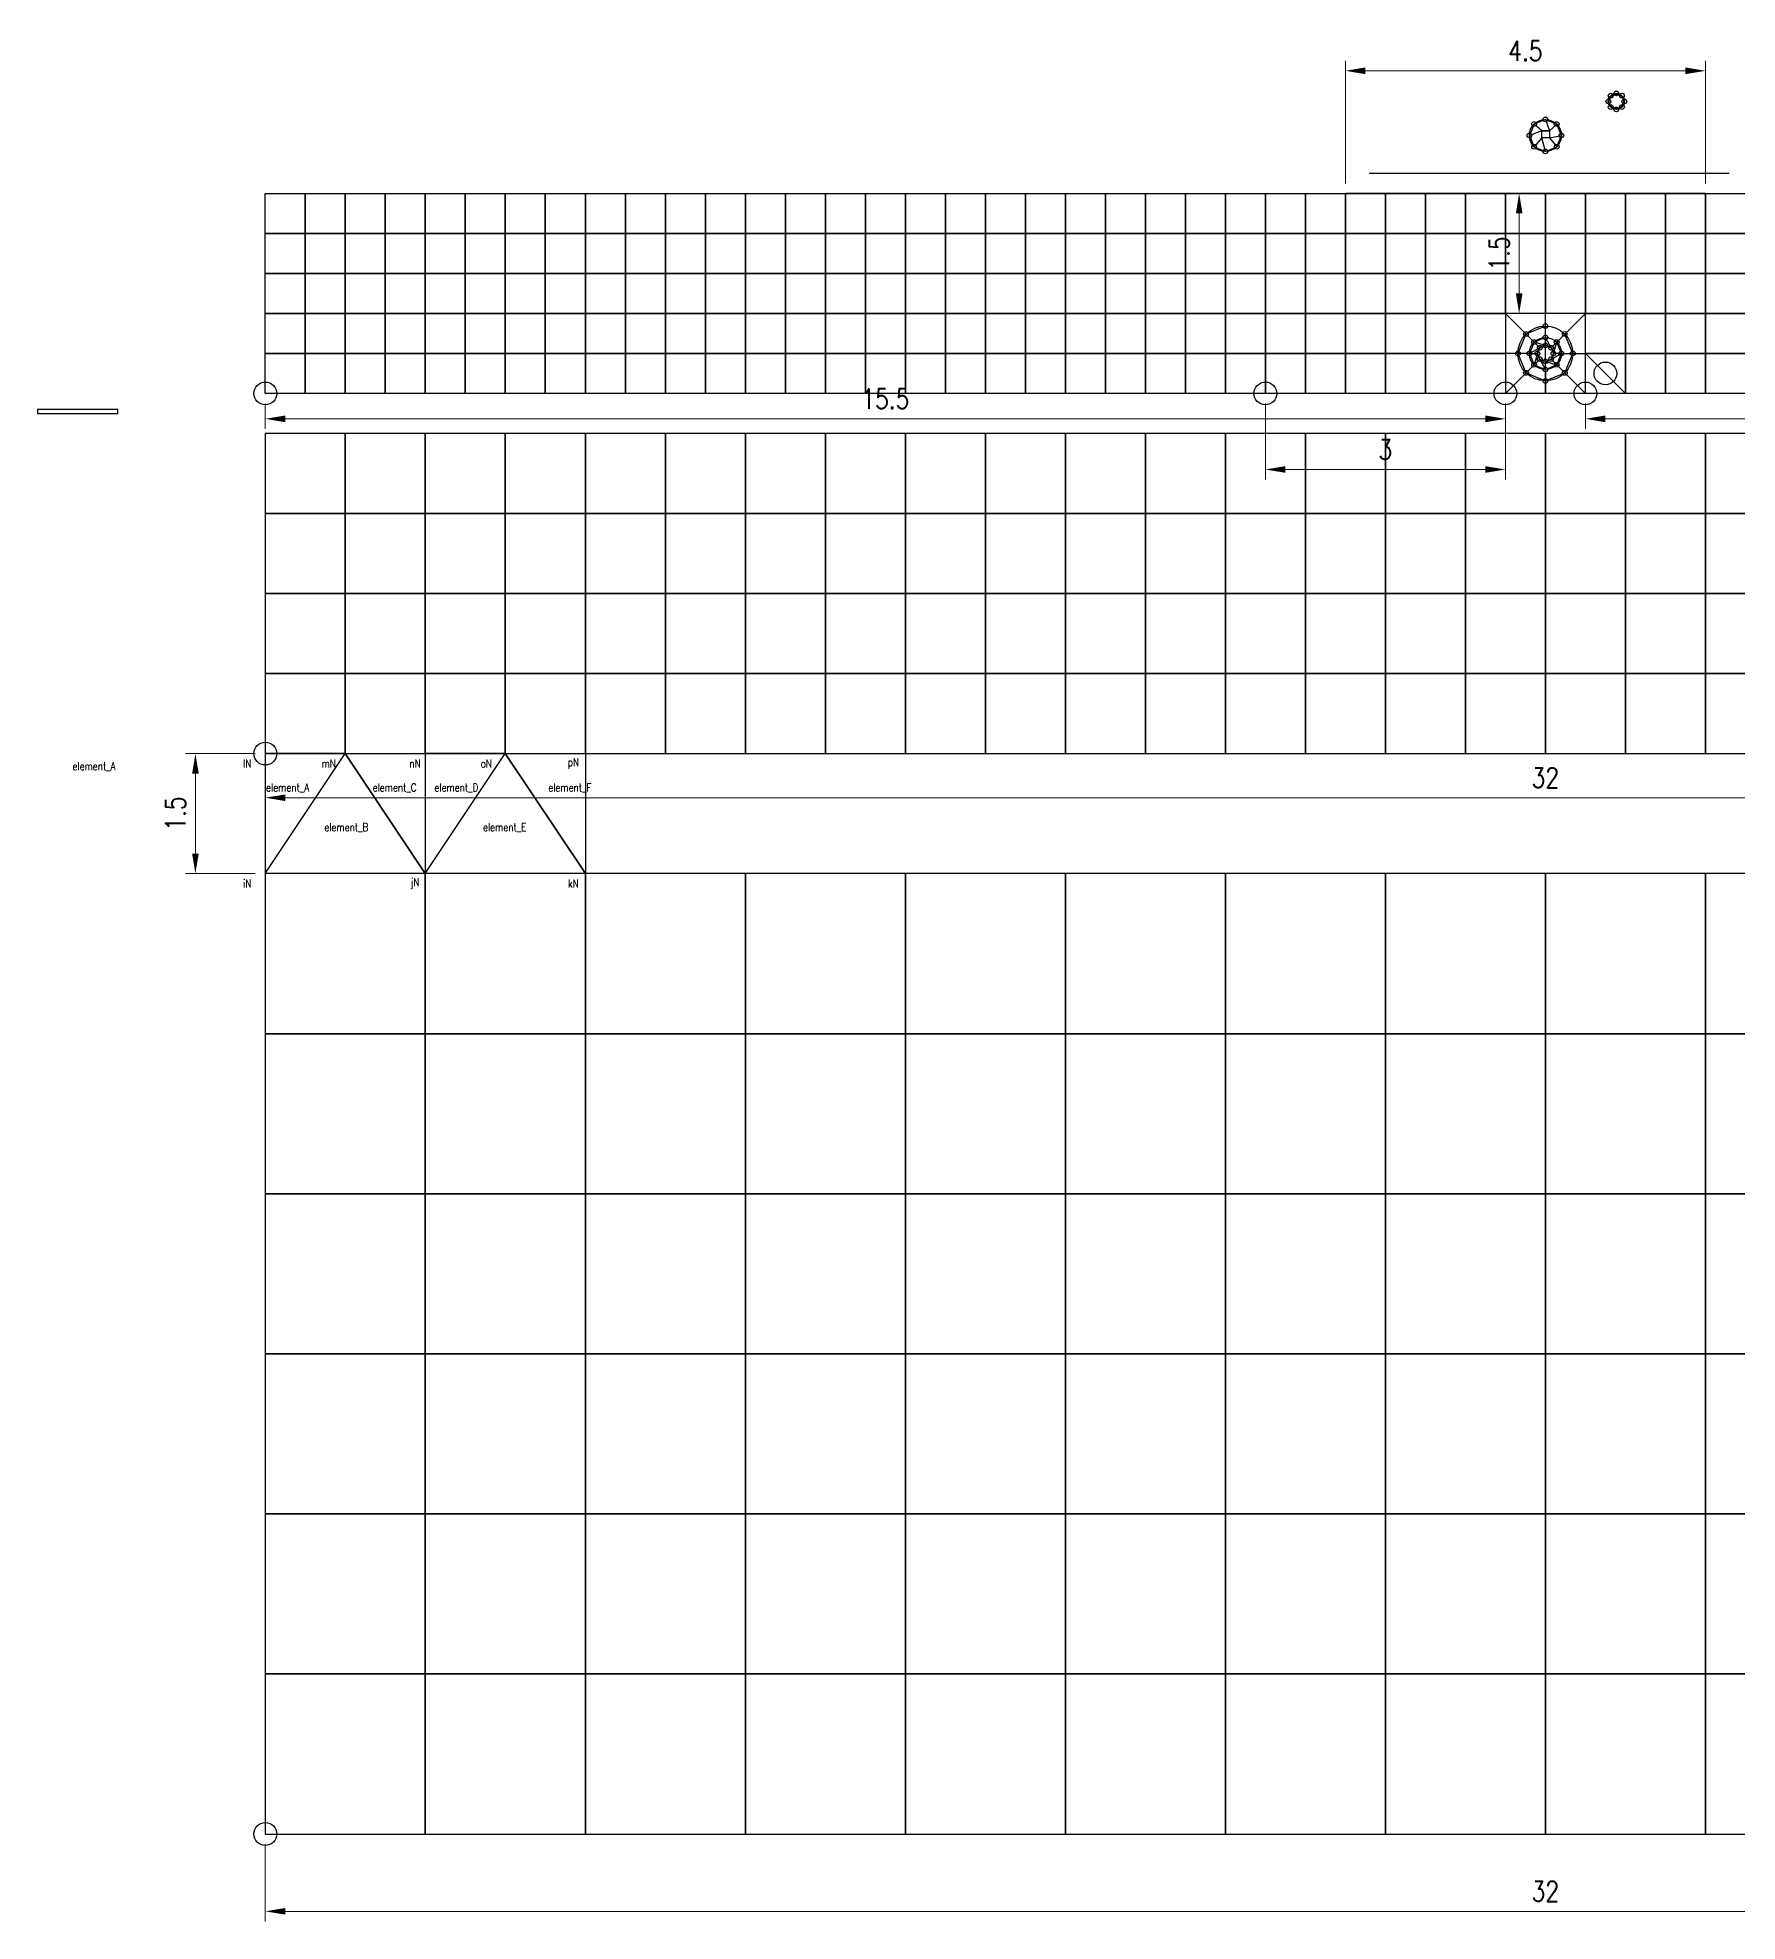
# Model space of a CAD drawing. Header units: millimetres. Extents: x -66 to 79, y -30 to 113.
# Drawn here: x -18.85 to 2.4, y -30.29 to -6.75 of the extents above; entities that cross this region are included whole.
import ezdxf

# ---------------------------------------------------------------- set-up
doc = ezdxf.new("R2010")
doc.units = ezdxf.units.MM
doc.layers.get('Defpoints').update_dxf_attribs({"color": 181})
for name, color, linetype in [('interface_blocks', 240, 'Continuous'), ('Interface_nodes', 161, 'Continuous'), ('master_slave_nodes', 11, 'Continuous'), ('Segment_lining', 50, 'Continuous')]:
    doc.layers.add(name, color=color, linetype=linetype)
doc.styles.add('ROMANS', font='ROMANS.shx', dxfattribs={"width": 0.8})
doc.dimstyles.new('DIM_0.1', dxfattribs={"dimscale": 0.1, "dimtxt": 2.5, "dimasz": 2.5, "dimexe": 1.25, "dimexo": 1.25, "dimgap": 1.25, "dimtad": 1, "dimdec": 3, "dimzin": 11, "dimdsep": 46, "dimtxsty": 'ROMANS', "dimcen": 0, "dimclrd": 1, "dimclre": 1, "dimclrt": 7, "dimadec": 4, "dimazin": 3, "dimtfac": 1, "dimtdec": 3, "dimtofl": 0, "dimtmove": 2, "dimatfit": 3, "dimfxl": 1, "dimfrac": 2, "dimtolj": 1, "dimtzin": 11, "dimlwd": 0, "dimlwe": 0, "dimarcsym": 0})

# ---------------------------------------------------------------- blocks, each defined once
blk = doc.blocks.new('*D83')
at = {"layer": 'Defpoints', "color": 0, "transparency": 16777216}
for p in [(-16, -29.199), (16, -29.199), (16, -30.165)]:
    blk.add_point(p, dxfattribs=at)
at = {"layer": 'Segment_lining', "color": 1, "lineweight": 0, "transparency": 16777216}
for p, q in [((-16, -29.324), (-16, -30.29)), ((16, -29.324), (16, -30.29)), ((-15.75, -30.165), (15.75, -30.165))]:
    blk.add_line(p, q, dxfattribs=at)
at = {"layer": 'Segment_lining', "color": 1, "transparency": 16777216}
for points in [[(-15.75, -30.123), (-15.75, -30.206), (-16, -30.165)], [(15.75, -30.123), (15.75, -30.206), (16, -30.165)]]:
    blk.add_solid(points, dxfattribs=at)
at = {"layer": 'Segment_lining', "color": 7, "transparency": 16777216, "insert": (0, -29.915), "char_height": 0.25, "attachment_point": 5, "style": 'ROMANS'}
blk.add_mtext('\\A1;32', dxfattribs=at)
blk = doc.blocks.new('*D85')
at = {"layer": 'Defpoints', "color": 0, "transparency": 16777216}
for p in [(-16, -15.699), (16, -15.699), (16, -16.25)]:
    blk.add_point(p, dxfattribs=at)
at = {"layer": 'Segment_lining', "color": 1, "lineweight": 0, "transparency": 16777216}
for p, q in [((-16, -15.824), (-16, -16.375)), ((16, -15.824), (16, -16.375)), ((-15.75, -16.25), (15.75, -16.25))]:
    blk.add_line(p, q, dxfattribs=at)
at = {"layer": 'Segment_lining', "color": 1, "transparency": 16777216}
for points in [[(-15.75, -16.209), (-15.75, -16.292), (-16, -16.25)], [(15.75, -16.209), (15.75, -16.292), (16, -16.25)]]:
    blk.add_solid(points, dxfattribs=at)
at = {"layer": 'Segment_lining', "color": 7, "transparency": 16777216, "insert": (0, -16), "char_height": 0.25, "attachment_point": 5, "style": 'ROMANS'}
blk.add_mtext('\\A1;32', dxfattribs=at)
blk = doc.blocks.new('*D87')
at = {"layer": 'Defpoints', "color": 0, "transparency": 16777216}
for p in [(-16.874, -15.699), (-16, -15.699), (-16, -17.199)]:
    blk.add_point(p, dxfattribs=at)
at = {"layer": 'Segment_lining', "color": 1, "lineweight": 0, "transparency": 16777216}
for p, q in [((-16.125, -15.699), (-16.999, -15.699)), ((-16.874, -16.949), (-16.874, -15.949)), ((-16.125, -17.199), (-16.999, -17.199))]:
    blk.add_line(p, q, dxfattribs=at)
at = {"layer": 'Segment_lining', "color": 1, "transparency": 16777216}
for points in [[(-16.915, -15.949), (-16.832, -15.949), (-16.874, -15.699)], [(-16.915, -16.949), (-16.832, -16.949), (-16.874, -17.199)]]:
    blk.add_solid(points, dxfattribs=at)
at = {"layer": 'Segment_lining', "color": 7, "transparency": 16777216, "insert": (-17.124, -16.449), "char_height": 0.25, "attachment_point": 5, "rotation": 90, "style": 'ROMANS'}
blk.add_mtext('\\A1;1.5', dxfattribs=at)
blk = doc.blocks.new('*D91')
at = {"layer": 'Defpoints', "color": 0, "transparency": 16777216}
for p in [(0, -8.699), (-0.328, -10.199), (0, -10.199)]:
    blk.add_point(p, dxfattribs=at)
at = {"layer": 'Segment_lining', "color": 1, "lineweight": 0, "transparency": 16777216}
for p, q in [((-0.125, -8.699), (-0.453, -8.699)), ((-0.328, -8.949), (-0.328, -9.949)), ((-0.125, -10.199), (-0.453, -10.199))]:
    blk.add_line(p, q, dxfattribs=at)
at = {"layer": 'Segment_lining', "color": 1, "transparency": 16777216}
for points in [[(-0.369, -8.949), (-0.286, -8.949), (-0.328, -8.699)], [(-0.369, -9.949), (-0.286, -9.949), (-0.328, -10.199)]]:
    blk.add_solid(points, dxfattribs=at)
at = {"layer": 'Segment_lining', "color": 7, "transparency": 16777216, "insert": (-0.578, -9.449), "char_height": 0.25, "attachment_point": 5, "rotation": 90, "style": 'ROMANS'}
blk.add_mtext('\\A1;1.5', dxfattribs=at)
blk = doc.blocks.new('*U92')
at = {"layer": 'master_slave_nodes'}
blk.add_circle((0.1, 0.1), 0.0296, dxfattribs=at)
blk = doc.blocks.new('*U93')
at = {"layer": 'Segment_lining', "color": 0, "linetype": 'ByBlock', "lineweight": -2, "transparency": 16777216}
for p, rotation in [((0.071, -10.628), 135), ((0.1, -10.699), 90), ((0.071, -10.769), 45.00000000000003), ((0, -10.599), 180), ((-0.071, -10.628), 225), ((-0.1, -10.699), 270), ((-0.071, -10.769), 315.0000000000001)]:
    blk.add_blockref('*U92', p, dxfattribs=dict(at, rotation=rotation))
blk.add_blockref('*U92', (0, -10.799), dxfattribs=at)
blk = doc.blocks.new('*U94')
at = {"layer": 'master_slave_nodes'}
blk.add_circle((0.2, 0.2), 0.0296, dxfattribs=at)
blk = doc.blocks.new('*U95')
at = {"layer": 'Segment_lining', "color": 0, "linetype": 'ByBlock', "lineweight": -2, "transparency": 16777216}
for p, rotation in [((0.141, -10.557), 135), ((0.2, -10.699), 90), ((0.141, -10.84), 45.00000000000005), ((0, -10.499), 180), ((-0.141, -10.557), 225), ((-0.141, -10.84), 315.0000000000001), ((-0.2, -10.699), 270)]:
    blk.add_blockref('*U94', p, dxfattribs=dict(at, rotation=rotation))
blk.add_blockref('*U94', (0, -10.899), dxfattribs=at)
blk = doc.blocks.new('*U96')
at = {"layer": 'master_slave_nodes'}
blk.add_circle((0.1, 0.1), 0.0296, dxfattribs=at)
blk = doc.blocks.new('*U97')
at = {"layer": 'Segment_lining', "color": 0, "linetype": 'ByBlock', "lineweight": -2, "transparency": 16777216}
for p, rotation in [((0.887, -7.449), 180), ((0.957, -7.478), 135), ((0.987, -7.549), 90), ((0.957, -7.619), 45.00000000000003), ((0.816, -7.478), 225), ((0.787, -7.549), 270), ((0.816, -7.619), 315.0000000000001)]:
    blk.add_blockref('*U96', p, dxfattribs=dict(at, rotation=rotation))
blk.add_blockref('*U96', (0.887, -7.649), dxfattribs=at)
blk = doc.blocks.new('*D99')
at = {"layer": 'Defpoints', "color": 0, "transparency": 16777216}
for p in [(-16, -11.199), (-0.5, -11.199), (-16, -11.516)]:
    blk.add_point(p, dxfattribs=at)
at = {"layer": 'Segment_lining', "color": 1, "lineweight": 0, "transparency": 16777216}
for p, q in [((-16, -11.324), (-16, -11.641)), ((-0.75, -11.516), (-15.75, -11.516)), ((-0.5, -11.324), (-0.5, -11.641))]:
    blk.add_line(p, q, dxfattribs=at)
at = {"layer": 'Segment_lining', "color": 1, "transparency": 16777216}
for points in [[(-15.75, -11.474), (-15.75, -11.558), (-16, -11.516)], [(-0.75, -11.474), (-0.75, -11.558), (-0.5, -11.516)]]:
    blk.add_solid(points, dxfattribs=at)
at = {"layer": 'Segment_lining', "color": 7, "transparency": 16777216, "insert": (-8.25, -11.266), "char_height": 0.25, "attachment_point": 5, "style": 'ROMANS'}
blk.add_mtext('\\A1;15.5', dxfattribs=at)
blk = doc.blocks.new('*D100')
at = {"layer": 'Defpoints', "color": 0, "transparency": 16777216}
for p in [(0.5, -11.199), (16, -11.199), (16, -11.516)]:
    blk.add_point(p, dxfattribs=at)
at = {"layer": 'Segment_lining', "color": 1, "lineweight": 0, "transparency": 16777216}
for p, q in [((0.5, -11.324), (0.5, -11.641)), ((0.75, -11.516), (15.75, -11.516)), ((16, -11.324), (16, -11.641))]:
    blk.add_line(p, q, dxfattribs=at)
at = {"layer": 'Segment_lining', "color": 1, "transparency": 16777216}
for points in [[(0.75, -11.474), (0.75, -11.558), (0.5, -11.516)], [(15.75, -11.474), (15.75, -11.558), (16, -11.516)]]:
    blk.add_solid(points, dxfattribs=at)
at = {"layer": 'Segment_lining', "color": 7, "transparency": 16777216, "insert": (8.25, -11.266), "char_height": 0.25, "attachment_point": 5, "style": 'ROMANS'}
blk.add_mtext('\\A1;15.5', dxfattribs=at)
blk = doc.blocks.new('*U101')
at = {"layer": 'master_slave_nodes'}
blk.add_circle((0.343, 0.343), 0.0296, dxfattribs=at)
blk = doc.blocks.new('*U102')
at = {"layer": 'master_slave_nodes', "color": 0, "linetype": 'ByBlock', "lineweight": -2, "transparency": 16777216}
for p, rotation in [((0.343, -10.699), 90), ((0.242, -10.456), 135), ((0.242, -10.941), 45.00000000000003), ((0, -10.356), 180), ((-0.242, -10.456), 225), ((-0.343, -10.699), 270), ((-0.242, -10.941), 315)]:
    blk.add_blockref('*U101', p, dxfattribs=dict(at, rotation=rotation))
blk.add_blockref('*U101', (0, -11.042), dxfattribs=at)
blk = doc.blocks.new('*U103')
at = {"layer": 'master_slave_nodes'}
blk.add_circle((0.2, 0.2), 0.0296, dxfattribs=at)
blk = doc.blocks.new('*U104')
at = {"layer": 'Segment_lining', "color": 0, "linetype": 'ByBlock', "lineweight": -2, "transparency": 16777216}
for p, rotation in [((0.2, -7.974), 90), ((0, -7.774), 180), ((0.141, -7.833), 135), ((0.141, -8.116), 45.00000000000005), ((-0.141, -7.833), 225), ((-0.2, -7.974), 270), ((-0.141, -8.116), 315.0000000000001)]:
    blk.add_blockref('*U103', p, dxfattribs=dict(at, rotation=rotation))
blk.add_blockref('*U103', (0, -8.174), dxfattribs=at)
blk = doc.blocks.new('*D105')
at = {"layer": 'Defpoints', "color": 0, "transparency": 16777216}
for p in [(2, -7.167), (-2.5, -8.699), (2, -8.699)]:
    blk.add_point(p, dxfattribs=at)
at = {"layer": 'master_slave_nodes', "color": 1, "lineweight": 0, "transparency": 16777216}
for p, q in [((-2.5, -8.574), (-2.5, -7.042)), ((2, -8.574), (2, -7.042)), ((-2.25, -7.167), (1.75, -7.167))]:
    blk.add_line(p, q, dxfattribs=at)
at = {"layer": 'master_slave_nodes', "color": 1, "transparency": 16777216}
for points in [[(-2.25, -7.125), (-2.25, -7.209), (-2.5, -7.167)], [(1.75, -7.125), (1.75, -7.209), (2, -7.167)]]:
    blk.add_solid(points, dxfattribs=at)
at = {"layer": 'master_slave_nodes', "color": 7, "transparency": 16777216, "insert": (-0.25, -6.917), "char_height": 0.25, "attachment_point": 5, "style": 'ROMANS'}
blk.add_mtext('\\A1;4.5', dxfattribs=at)
blk = doc.blocks.new('*D106')
at = {"layer": 'Defpoints', "color": 0, "transparency": 16777216}
for p in [(-3.5, -11.199), (-0.5, -11.199), (-0.5, -12.149)]:
    blk.add_point(p, dxfattribs=at)
at = {"layer": 'master_slave_nodes', "color": 1, "lineweight": 0, "transparency": 16777216}
for p, q in [((-3.5, -11.324), (-3.5, -12.274)), ((-0.5, -11.324), (-0.5, -12.274)), ((-3.25, -12.149), (-0.75, -12.149))]:
    blk.add_line(p, q, dxfattribs=at)
at = {"layer": 'master_slave_nodes', "color": 1, "transparency": 16777216}
for points in [[(-3.25, -12.107), (-3.25, -12.19), (-3.5, -12.149)], [(-0.75, -12.107), (-0.75, -12.19), (-0.5, -12.149)]]:
    blk.add_solid(points, dxfattribs=at)
at = {"layer": 'master_slave_nodes', "color": 7, "transparency": 16777216, "insert": (-2, -11.899), "char_height": 0.25, "attachment_point": 5, "style": 'ROMANS'}
blk.add_mtext('\\A1;3', dxfattribs=at)

msp = doc.modelspace()

# ---------------------------------------------------------------- linework, layer by layer
for points in [[(-16, -8.6987), (-15.5, -8.6987), (-15.5, -9.1987), (-16, -9.1987)], [(-15.5, -8.6987), (-15, -8.6987), (-15, -9.1987), (-15.5, -9.1987)], [(-15, -8.6987), (-14.5, -8.6987), (-14.5, -9.1987), (-15, -9.1987)], [(-14.5, -8.6987), (-14, -8.6987), (-14, -9.1987), (-14.5, -9.1987)], [(-14, -8.6987), (-13.5, -8.6987), (-13.5, -9.1987), (-14, -9.1987)], [(-13.5, -8.6987), (-13, -8.6987), (-13, -9.1987), (-13.5, -9.1987)], [(-13, -8.6987), (-12.5, -8.6987), (-12.5, -9.1987), (-13, -9.1987)], [(-12.5, -8.6987), (-12, -8.6987), (-12, -9.1987), (-12.5, -9.1987)], [(-12, -8.6987), (-11.5, -8.6987), (-11.5, -9.1987), (-12, -9.1987)], [(-11.5, -8.6987), (-11, -8.6987), (-11, -9.1987), (-11.5, -9.1987)], [(-11, -8.6987), (-10.5, -8.6987), (-10.5, -9.1987), (-11, -9.1987)], [(-10.5, -8.6987), (-10, -8.6987), (-10, -9.1987), (-10.5, -9.1987)], [(-10, -8.6987), (-9.5, -8.6987), (-9.5, -9.1987), (-10, -9.1987)], [(-9.5, -8.6987), (-9, -8.6987), (-9, -9.1987), (-9.5, -9.1987)], [(-9, -8.6987), (-8.5, -8.6987), (-8.5, -9.1987), (-9, -9.1987)], [(-8.5, -8.6987), (-8, -8.6987), (-8, -9.1987), (-8.5, -9.1987)], [(-8, -8.6987), (-7.5, -8.6987), (-7.5, -9.1987), (-8, -9.1987)], [(-7.5, -8.6987), (-7, -8.6987), (-7, -9.1987), (-7.5, -9.1987)], [(-7, -8.6987), (-6.5, -8.6987), (-6.5, -9.1987), (-7, -9.1987)], [(-6.5, -8.6987), (-6, -8.6987), (-6, -9.1987), (-6.5, -9.1987)], [(-6, -8.6987), (-5.5, -8.6987), (-5.5, -9.1987), (-6, -9.1987)], [(-5.5, -8.6987), (-5, -8.6987), (-5, -9.1987), (-5.5, -9.1987)], [(-5, -8.6987), (-4.5, -8.6987), (-4.5, -9.1987), (-5, -9.1987)], [(-4.5, -8.6987), (-4, -8.6987), (-4, -9.1987), (-4.5, -9.1987)], [(-4, -8.6987), (-3.5, -8.6987), (-3.5, -9.1987), (-4, -9.1987)], [(-3.5, -8.6987), (-3, -8.6987), (-3, -9.1987), (-3.5, -9.1987)], [(-3, -8.6987), (-2.5, -8.6987), (-2.5, -9.1987), (-3, -9.1987)], [(-2.5, -8.6987), (-2, -8.6987), (-2, -9.1987), (-2.5, -9.1987)], [(-2, -8.6987), (-1.5, -8.6987), (-1.5, -9.1987), (-2, -9.1987)], [(-1.5, -8.6987), (-1, -8.6987), (-1, -9.1987), (-1.5, -9.1987)], [(-1, -8.6987), (-0.5, -8.6987), (-0.5, -9.1987), (-1, -9.1987)], [(-0.5, -8.6987), (0, -8.6987), (0, -9.1987), (-0.5, -9.1987)], [(0, -8.6987), (0.5, -8.6987), (0.5, -9.1987), (0, -9.1987)], [(0.5, -8.6987), (1, -8.6987), (1, -9.1987), (0.5, -9.1987)], [(1, -8.6987), (1.5, -8.6987), (1.5, -9.1987), (1, -9.1987)], [(1.5, -8.6987), (2, -8.6987), (2, -9.1987), (1.5, -9.1987)], [(2, -8.6987), (2.5, -8.6987), (2.5, -9.1987), (2, -9.1987)], [(-16, -9.1987), (-15.5, -9.1987), (-15.5, -9.6987), (-16, -9.6987)], [(-15.5, -9.1987), (-15, -9.1987), (-15, -9.6987), (-15.5, -9.6987)], [(-15, -9.1987), (-14.5, -9.1987), (-14.5, -9.6987), (-15, -9.6987)], [(-14.5, -9.1987), (-14, -9.1987), (-14, -9.6987), (-14.5, -9.6987)], [(-14, -9.1987), (-13.5, -9.1987), (-13.5, -9.6987), (-14, -9.6987)], [(-13.5, -9.1987), (-13, -9.1987), (-13, -9.6987), (-13.5, -9.6987)], [(-13, -9.1987), (-12.5, -9.1987), (-12.5, -9.6987), (-13, -9.6987)], [(-12.5, -9.1987), (-12, -9.1987), (-12, -9.6987), (-12.5, -9.6987)], [(-12, -9.1987), (-11.5, -9.1987), (-11.5, -9.6987), (-12, -9.6987)], [(-11.5, -9.1987), (-11, -9.1987), (-11, -9.6987), (-11.5, -9.6987)], [(-11, -9.1987), (-10.5, -9.1987), (-10.5, -9.6987), (-11, -9.6987)], [(-10.5, -9.1987), (-10, -9.1987), (-10, -9.6987), (-10.5, -9.6987)], [(-10, -9.1987), (-9.5, -9.1987), (-9.5, -9.6987), (-10, -9.6987)], [(-9.5, -9.1987), (-9, -9.1987), (-9, -9.6987), (-9.5, -9.6987)], [(-9, -9.1987), (-8.5, -9.1987), (-8.5, -9.6987), (-9, -9.6987)], [(-8.5, -9.1987), (-8, -9.1987), (-8, -9.6987), (-8.5, -9.6987)], [(-8, -9.1987), (-7.5, -9.1987), (-7.5, -9.6987), (-8, -9.6987)], [(-7.5, -9.1987), (-7, -9.1987), (-7, -9.6987), (-7.5, -9.6987)], [(-7, -9.1987), (-6.5, -9.1987), (-6.5, -9.6987), (-7, -9.6987)], [(-6.5, -9.1987), (-6, -9.1987), (-6, -9.6987), (-6.5, -9.6987)], [(-6, -9.1987), (-5.5, -9.1987), (-5.5, -9.6987), (-6, -9.6987)], [(-5.5, -9.1987), (-5, -9.1987), (-5, -9.6987), (-5.5, -9.6987)], [(-5, -9.1987), (-4.5, -9.1987), (-4.5, -9.6987), (-5, -9.6987)], [(-4.5, -9.1987), (-4, -9.1987), (-4, -9.6987), (-4.5, -9.6987)], [(-4, -9.1987), (-3.5, -9.1987), (-3.5, -9.6987), (-4, -9.6987)], [(-3.5, -9.1987), (-3, -9.1987), (-3, -9.6987), (-3.5, -9.6987)], [(-3, -9.1987), (-2.5, -9.1987), (-2.5, -9.6987), (-3, -9.6987)], [(-2.5, -9.1987), (-2, -9.1987), (-2, -9.6987), (-2.5, -9.6987)], [(-2, -9.1987), (-1.5, -9.1987), (-1.5, -9.6987), (-2, -9.6987)], [(-1.5, -9.1987), (-1, -9.1987), (-1, -9.6987), (-1.5, -9.6987)], [(-1, -9.1987), (-0.5, -9.1987), (-0.5, -9.6987), (-1, -9.6987)], [(-0.5, -9.1987), (0, -9.1987), (0, -9.6987), (-0.5, -9.6987)], [(0, -9.1987), (0.5, -9.1987), (0.5, -9.6987), (0, -9.6987)], [(0.5, -9.1987), (1, -9.1987), (1, -9.6987), (0.5, -9.6987)], [(1, -9.1987), (1.5, -9.1987), (1.5, -9.6987), (1, -9.6987)], [(1.5, -9.1987), (2, -9.1987), (2, -9.6987), (1.5, -9.6987)], [(2, -9.1987), (2.5, -9.1987), (2.5, -9.6987), (2, -9.6987)], [(-16, -9.6987), (-15.5, -9.6987), (-15.5, -10.1987), (-16, -10.1987)], [(-15.5, -9.6987), (-15, -9.6987), (-15, -10.1987), (-15.5, -10.1987)], [(-15, -9.6987), (-14.5, -9.6987), (-14.5, -10.1987), (-15, -10.1987)], [(-14.5, -9.6987), (-14, -9.6987), (-14, -10.1987), (-14.5, -10.1987)], [(-14, -9.6987), (-13.5, -9.6987), (-13.5, -10.1987), (-14, -10.1987)], [(-13.5, -9.6987), (-13, -9.6987), (-13, -10.1987), (-13.5, -10.1987)], [(-13, -9.6987), (-12.5, -9.6987), (-12.5, -10.1987), (-13, -10.1987)], [(-12.5, -9.6987), (-12, -9.6987), (-12, -10.1987), (-12.5, -10.1987)], [(-12, -9.6987), (-11.5, -9.6987), (-11.5, -10.1987), (-12, -10.1987)], [(-11.5, -9.6987), (-11, -9.6987), (-11, -10.1987), (-11.5, -10.1987)], [(-11, -9.6987), (-10.5, -9.6987), (-10.5, -10.1987), (-11, -10.1987)], [(-10.5, -9.6987), (-10, -9.6987), (-10, -10.1987), (-10.5, -10.1987)], [(-10, -9.6987), (-9.5, -9.6987), (-9.5, -10.1987), (-10, -10.1987)], [(-9.5, -9.6987), (-9, -9.6987), (-9, -10.1987), (-9.5, -10.1987)], [(-9, -9.6987), (-8.5, -9.6987), (-8.5, -10.1987), (-9, -10.1987)], [(-8.5, -9.6987), (-8, -9.6987), (-8, -10.1987), (-8.5, -10.1987)], [(-8, -9.6987), (-7.5, -9.6987), (-7.5, -10.1987), (-8, -10.1987)], [(-7.5, -9.6987), (-7, -9.6987), (-7, -10.1987), (-7.5, -10.1987)], [(-7, -9.6987), (-6.5, -9.6987), (-6.5, -10.1987), (-7, -10.1987)], [(-6.5, -9.6987), (-6, -9.6987), (-6, -10.1987), (-6.5, -10.1987)], [(-6, -9.6987), (-5.5, -9.6987), (-5.5, -10.1987), (-6, -10.1987)], [(-5.5, -9.6987), (-5, -9.6987), (-5, -10.1987), (-5.5, -10.1987)], [(-5, -9.6987), (-4.5, -9.6987), (-4.5, -10.1987), (-5, -10.1987)], [(-4.5, -9.6987), (-4, -9.6987), (-4, -10.1987), (-4.5, -10.1987)], [(-4, -9.6987), (-3.5, -9.6987), (-3.5, -10.1987), (-4, -10.1987)], [(-3.5, -9.6987), (-3, -9.6987), (-3, -10.1987), (-3.5, -10.1987)], [(-3, -9.6987), (-2.5, -9.6987), (-2.5, -10.1987), (-3, -10.1987)], [(-2.5, -9.6987), (-2, -9.6987), (-2, -10.1987), (-2.5, -10.1987)], [(-2, -9.6987), (-1.5, -9.6987), (-1.5, -10.1987), (-2, -10.1987)], [(-1.5, -9.6987), (-1, -9.6987), (-1, -10.1987), (-1.5, -10.1987)], [(-1, -9.6987), (-0.5, -9.6987), (-0.5, -10.1987), (-1, -10.1987)], [(-0.5, -9.6987), (0, -9.6987), (0, -10.1987), (-0.5, -10.1987)], [(0, -9.6987), (0.5, -9.6987), (0.5, -10.1987), (0, -10.1987)], [(0.5, -9.6987), (1, -9.6987), (1, -10.1987), (0.5, -10.1987)], [(1, -9.6987), (1.5, -9.6987), (1.5, -10.1987), (1, -10.1987)], [(1.5, -9.6987), (2, -9.6987), (2, -10.1987), (1.5, -10.1987)], [(2, -9.6987), (2.5, -9.6987), (2.5, -10.1987), (2, -10.1987)], [(-16, -10.1987), (-15.5, -10.1987), (-15.5, -10.6987), (-16, -10.6987)], [(-15.5, -10.1987), (-15, -10.1987), (-15, -10.6987), (-15.5, -10.6987)], [(-15, -10.1987), (-14.5, -10.1987), (-14.5, -10.6987), (-15, -10.6987)], [(-14.5, -10.1987), (-14, -10.1987), (-14, -10.6987), (-14.5, -10.6987)], [(-14, -10.1987), (-13.5, -10.1987), (-13.5, -10.6987), (-14, -10.6987)], [(-13.5, -10.1987), (-13, -10.1987), (-13, -10.6987), (-13.5, -10.6987)], [(-13, -10.1987), (-12.5, -10.1987), (-12.5, -10.6987), (-13, -10.6987)], [(-12.5, -10.1987), (-12, -10.1987), (-12, -10.6987), (-12.5, -10.6987)], [(-12, -10.1987), (-11.5, -10.1987), (-11.5, -10.6987), (-12, -10.6987)], [(-11.5, -10.1987), (-11, -10.1987), (-11, -10.6987), (-11.5, -10.6987)], [(-11, -10.1987), (-10.5, -10.1987), (-10.5, -10.6987), (-11, -10.6987)], [(-10.5, -10.1987), (-10, -10.1987), (-10, -10.6987), (-10.5, -10.6987)], [(-10, -10.1987), (-9.5, -10.1987), (-9.5, -10.6987), (-10, -10.6987)], [(-9.5, -10.1987), (-9, -10.1987), (-9, -10.6987), (-9.5, -10.6987)], [(-9, -10.1987), (-8.5, -10.1987), (-8.5, -10.6987), (-9, -10.6987)], [(-8.5, -10.1987), (-8, -10.1987), (-8, -10.6987), (-8.5, -10.6987)], [(-8, -10.1987), (-7.5, -10.1987), (-7.5, -10.6987), (-8, -10.6987)], [(-7.5, -10.1987), (-7, -10.1987), (-7, -10.6987), (-7.5, -10.6987)], [(-7, -10.1987), (-6.5, -10.1987), (-6.5, -10.6987), (-7, -10.6987)], [(-6.5, -10.1987), (-6, -10.1987), (-6, -10.6987), (-6.5, -10.6987)], [(-6, -10.1987), (-5.5, -10.1987), (-5.5, -10.6987), (-6, -10.6987)], [(-5.5, -10.1987), (-5, -10.1987), (-5, -10.6987), (-5.5, -10.6987)], [(-5, -10.1987), (-4.5, -10.1987), (-4.5, -10.6987), (-5, -10.6987)], [(-4.5, -10.1987), (-4, -10.1987), (-4, -10.6987), (-4.5, -10.6987)], [(-4, -10.1987), (-3.5, -10.1987), (-3.5, -10.6987), (-4, -10.6987)], [(-3.5, -10.1987), (-3, -10.1987), (-3, -10.6987), (-3.5, -10.6987)], [(-3, -10.1987), (-2.5, -10.1987), (-2.5, -10.6987), (-3, -10.6987)], [(-2.5, -10.1987), (-2, -10.1987), (-2, -10.6987), (-2.5, -10.6987)], [(-2, -10.1987), (-1.5, -10.1987), (-1.5, -10.6987), (-2, -10.6987)], [(-1.5, -10.1987), (-1, -10.1987), (-1, -10.6987), (-1.5, -10.6987)], [(-1, -10.1987), (-0.5, -10.1987), (-0.5, -10.6987), (-1, -10.6987)], [(0.5, -10.1987), (1, -10.1987), (1, -10.6987), (0.5, -10.6987)], [(1, -10.1987), (1.5, -10.1987), (1.5, -10.6987), (1, -10.6987)], [(1.5, -10.1987), (2, -10.1987), (2, -10.6987), (1.5, -10.6987)], [(2, -10.1987), (2.5, -10.1987), (2.5, -10.6987), (2, -10.6987)], [(-16, -10.6987), (-15.5, -10.6987), (-15.5, -11.1987), (-16, -11.1987)], [(-15.5, -10.6987), (-15, -10.6987), (-15, -11.1987), (-15.5, -11.1987)], [(-15, -10.6987), (-14.5, -10.6987), (-14.5, -11.1987), (-15, -11.1987)], [(-14.5, -10.6987), (-14, -10.6987), (-14, -11.1987), (-14.5, -11.1987)], [(-14, -10.6987), (-13.5, -10.6987), (-13.5, -11.1987), (-14, -11.1987)], [(-13.5, -10.6987), (-13, -10.6987), (-13, -11.1987), (-13.5, -11.1987)], [(-13, -10.6987), (-12.5, -10.6987), (-12.5, -11.1987), (-13, -11.1987)], [(-12.5, -10.6987), (-12, -10.6987), (-12, -11.1987), (-12.5, -11.1987)], [(-12, -10.6987), (-11.5, -10.6987), (-11.5, -11.1987), (-12, -11.1987)], [(-11.5, -10.6987), (-11, -10.6987), (-11, -11.1987), (-11.5, -11.1987)], [(-11, -10.6987), (-10.5, -10.6987), (-10.5, -11.1987), (-11, -11.1987)], [(-10.5, -10.6987), (-10, -10.6987), (-10, -11.1987), (-10.5, -11.1987)], [(-10, -10.6987), (-9.5, -10.6987), (-9.5, -11.1987), (-10, -11.1987)], [(-9.5, -10.6987), (-9, -10.6987), (-9, -11.1987), (-9.5, -11.1987)], [(-9, -10.6987), (-8.5, -10.6987), (-8.5, -11.1987), (-9, -11.1987)], [(-8.5, -10.6987), (-8, -10.6987), (-8, -11.1987), (-8.5, -11.1987)], [(-8, -10.6987), (-7.5, -10.6987), (-7.5, -11.1987), (-8, -11.1987)], [(-7.5, -10.6987), (-7, -10.6987), (-7, -11.1987), (-7.5, -11.1987)], [(-7, -10.6987), (-6.5, -10.6987), (-6.5, -11.1987), (-7, -11.1987)], [(-6.5, -10.6987), (-6, -10.6987), (-6, -11.1987), (-6.5, -11.1987)], [(-6, -10.6987), (-5.5, -10.6987), (-5.5, -11.1987), (-6, -11.1987)], [(-5.5, -10.6987), (-5, -10.6987), (-5, -11.1987), (-5.5, -11.1987)], [(-5, -10.6987), (-4.5, -10.6987), (-4.5, -11.1987), (-5, -11.1987)], [(-4.5, -10.6987), (-4, -10.6987), (-4, -11.1987), (-4.5, -11.1987)], [(-4, -10.6987), (-3.5, -10.6987), (-3.5, -11.1987), (-4, -11.1987)], [(-3.5, -10.6987), (-3, -10.6987), (-3, -11.1987), (-3.5, -11.1987)], [(-3, -10.6987), (-2.5, -10.6987), (-2.5, -11.1987), (-3, -11.1987)], [(-2.5, -10.6987), (-2, -10.6987), (-2, -11.1987), (-2.5, -11.1987)], [(-2, -10.6987), (-1.5, -10.6987), (-1.5, -11.1987), (-2, -11.1987)], [(-1.5, -10.6987), (-1, -10.6987), (-1, -11.1987), (-1.5, -11.1987)], [(-1, -10.6987), (-0.5, -10.6987), (-0.5, -11.1987), (-1, -11.1987)], [(0.5, -10.6987), (1, -10.6987), (1, -11.1987), (0.5, -11.1987)], [(1, -10.6987), (1.5, -10.6987), (1.5, -11.1987), (1, -11.1987)], [(1.5, -10.6987), (2, -10.6987), (2, -11.1987), (1.5, -11.1987)], [(2, -10.6987), (2.5, -10.6987), (2.5, -11.1987), (2, -11.1987)], [(-16, -12.6987), (-15, -12.6987), (-15, -11.6987), (-16, -11.6987)], [(-15, -12.6987), (-14, -12.6987), (-14, -11.6987), (-15, -11.6987)], [(-14, -12.6987), (-13, -12.6987), (-13, -11.6987), (-14, -11.6987)], [(-13, -12.6987), (-12, -12.6987), (-12, -11.6987), (-13, -11.6987)], [(-12, -12.6987), (-11, -12.6987), (-11, -11.6987), (-12, -11.6987)], [(-11, -12.6987), (-10, -12.6987), (-10, -11.6987), (-11, -11.6987)], [(-10, -12.6987), (-9, -12.6987), (-9, -11.6987), (-10, -11.6987)], [(-9, -12.6987), (-8, -12.6987), (-8, -11.6987), (-9, -11.6987)], [(-8, -12.6987), (-7, -12.6987), (-7, -11.6987), (-8, -11.6987)], [(-7, -12.6987), (-6, -12.6987), (-6, -11.6987), (-7, -11.6987)], [(-6, -12.6987), (-5, -12.6987), (-5, -11.6987), (-6, -11.6987)], [(-5, -12.6987), (-4, -12.6987), (-4, -11.6987), (-5, -11.6987)], [(-4, -12.6987), (-3, -12.6987), (-3, -11.6987), (-4, -11.6987)], [(-3, -12.6987), (-2, -12.6987), (-2, -11.6987), (-3, -11.6987)], [(-2, -12.6987), (-1, -12.6987), (-1, -11.6987), (-2, -11.6987)], [(-1, -12.6987), (0, -12.6987), (0, -11.6987), (-1, -11.6987)], [(0, -12.6987), (1, -12.6987), (1, -11.6987), (0, -11.6987)], [(1, -12.6987), (2, -12.6987), (2, -11.6987), (1, -11.6987)], [(2, -12.6987), (3, -12.6987), (3, -11.6987), (2, -11.6987)], [(-16, -13.6987), (-15, -13.6987), (-15, -12.6987), (-16, -12.6987)], [(-15, -13.6987), (-14, -13.6987), (-14, -12.6987), (-15, -12.6987)], [(-14, -13.6987), (-13, -13.6987), (-13, -12.6987), (-14, -12.6987)], [(-13, -13.6987), (-12, -13.6987), (-12, -12.6987), (-13, -12.6987)], [(-12, -13.6987), (-11, -13.6987), (-11, -12.6987), (-12, -12.6987)], [(-11, -13.6987), (-10, -13.6987), (-10, -12.6987), (-11, -12.6987)], [(-10, -13.6987), (-9, -13.6987), (-9, -12.6987), (-10, -12.6987)], [(-9, -13.6987), (-8, -13.6987), (-8, -12.6987), (-9, -12.6987)], [(-8, -13.6987), (-7, -13.6987), (-7, -12.6987), (-8, -12.6987)], [(-7, -13.6987), (-6, -13.6987), (-6, -12.6987), (-7, -12.6987)], [(-6, -13.6987), (-5, -13.6987), (-5, -12.6987), (-6, -12.6987)], [(-5, -13.6987), (-4, -13.6987), (-4, -12.6987), (-5, -12.6987)], [(-4, -13.6987), (-3, -13.6987), (-3, -12.6987), (-4, -12.6987)], [(-3, -13.6987), (-2, -13.6987), (-2, -12.6987), (-3, -12.6987)], [(-2, -13.6987), (-1, -13.6987), (-1, -12.6987), (-2, -12.6987)], [(-1, -13.6987), (0, -13.6987), (0, -12.6987), (-1, -12.6987)], [(0, -13.6987), (1, -13.6987), (1, -12.6987), (0, -12.6987)], [(1, -13.6987), (2, -13.6987), (2, -12.6987), (1, -12.6987)], [(2, -13.6987), (3, -13.6987), (3, -12.6987), (2, -12.6987)], [(-16, -14.6987), (-15, -14.6987), (-15, -13.6987), (-16, -13.6987)], [(-15, -14.6987), (-14, -14.6987), (-14, -13.6987), (-15, -13.6987)], [(-14, -14.6987), (-13, -14.6987), (-13, -13.6987), (-14, -13.6987)], [(-13, -14.6987), (-12, -14.6987), (-12, -13.6987), (-13, -13.6987)], [(-12, -14.6987), (-11, -14.6987), (-11, -13.6987), (-12, -13.6987)], [(-11, -14.6987), (-10, -14.6987), (-10, -13.6987), (-11, -13.6987)], [(-10, -14.6987), (-9, -14.6987), (-9, -13.6987), (-10, -13.6987)], [(-9, -14.6987), (-8, -14.6987), (-8, -13.6987), (-9, -13.6987)], [(-8, -14.6987), (-7, -14.6987), (-7, -13.6987), (-8, -13.6987)], [(-7, -14.6987), (-6, -14.6987), (-6, -13.6987), (-7, -13.6987)], [(-6, -14.6987), (-5, -14.6987), (-5, -13.6987), (-6, -13.6987)], [(-5, -14.6987), (-4, -14.6987), (-4, -13.6987), (-5, -13.6987)], [(-4, -14.6987), (-3, -14.6987), (-3, -13.6987), (-4, -13.6987)], [(-3, -14.6987), (-2, -14.6987), (-2, -13.6987), (-3, -13.6987)], [(-2, -14.6987), (-1, -14.6987), (-1, -13.6987), (-2, -13.6987)], [(-1, -14.6987), (0, -14.6987), (0, -13.6987), (-1, -13.6987)], [(0, -14.6987), (1, -14.6987), (1, -13.6987), (0, -13.6987)], [(1, -14.6987), (2, -14.6987), (2, -13.6987), (1, -13.6987)], [(2, -14.6987), (3, -14.6987), (3, -13.6987), (2, -13.6987)], [(-16, -15.6987), (-15, -15.6987), (-15, -14.6987), (-16, -14.6987)], [(-15, -15.6987), (-14, -15.6987), (-14, -14.6987), (-15, -14.6987)], [(-14, -15.6987), (-13, -15.6987), (-13, -14.6987), (-14, -14.6987)], [(-13, -15.6987), (-12, -15.6987), (-12, -14.6987), (-13, -14.6987)], [(-12, -15.6987), (-11, -15.6987), (-11, -14.6987), (-12, -14.6987)], [(-11, -15.6987), (-10, -15.6987), (-10, -14.6987), (-11, -14.6987)], [(-10, -15.6987), (-9, -15.6987), (-9, -14.6987), (-10, -14.6987)], [(-9, -15.6987), (-8, -15.6987), (-8, -14.6987), (-9, -14.6987)], [(-8, -15.6987), (-7, -15.6987), (-7, -14.6987), (-8, -14.6987)], [(-7, -15.6987), (-6, -15.6987), (-6, -14.6987), (-7, -14.6987)], [(-6, -15.6987), (-5, -15.6987), (-5, -14.6987), (-6, -14.6987)], [(-5, -15.6987), (-4, -15.6987), (-4, -14.6987), (-5, -14.6987)], [(-4, -15.6987), (-3, -15.6987), (-3, -14.6987), (-4, -14.6987)], [(-3, -15.6987), (-2, -15.6987), (-2, -14.6987), (-3, -14.6987)], [(-2, -15.6987), (-1, -15.6987), (-1, -14.6987), (-2, -14.6987)], [(-1, -15.6987), (0, -15.6987), (0, -14.6987), (-1, -14.6987)], [(0, -15.6987), (1, -15.6987), (1, -14.6987), (0, -14.6987)], [(1, -15.6987), (2, -15.6987), (2, -14.6987), (1, -14.6987)], [(2, -15.6987), (3, -15.6987), (3, -14.6987), (2, -14.6987)], [(-16, -19.1987), (-14, -19.1987), (-14, -17.1987), (-16, -17.1987)], [(-14, -19.1987), (-12, -19.1987), (-12, -17.1987), (-14, -17.1987)], [(-12, -19.1987), (-10, -19.1987), (-10, -17.1987), (-12, -17.1987)], [(-10, -19.1987), (-8, -19.1987), (-8, -17.1987), (-10, -17.1987)], [(-8, -19.1987), (-6, -19.1987), (-6, -17.1987), (-8, -17.1987)], [(-6, -19.1987), (-4, -19.1987), (-4, -17.1987), (-6, -17.1987)], [(-4, -19.1987), (-2, -19.1987), (-2, -17.1987), (-4, -17.1987)], [(-2, -19.1987), (0, -19.1987), (0, -17.1987), (-2, -17.1987)], [(0, -19.1987), (2, -19.1987), (2, -17.1987), (0, -17.1987)], [(2, -19.1987), (4, -19.1987), (4, -17.1987), (2, -17.1987)], [(-16, -21.1987), (-14, -21.1987), (-14, -19.1987), (-16, -19.1987)], [(-14, -21.1987), (-12, -21.1987), (-12, -19.1987), (-14, -19.1987)], [(-12, -21.1987), (-10, -21.1987), (-10, -19.1987), (-12, -19.1987)], [(-10, -21.1987), (-8, -21.1987), (-8, -19.1987), (-10, -19.1987)], [(-8, -21.1987), (-6, -21.1987), (-6, -19.1987), (-8, -19.1987)], [(-6, -21.1987), (-4, -21.1987), (-4, -19.1987), (-6, -19.1987)], [(-4, -21.1987), (-2, -21.1987), (-2, -19.1987), (-4, -19.1987)], [(-2, -21.1987), (0, -21.1987), (0, -19.1987), (-2, -19.1987)], [(0, -21.1987), (2, -21.1987), (2, -19.1987), (0, -19.1987)], [(2, -21.1987), (4, -21.1987), (4, -19.1987), (2, -19.1987)], [(-16, -23.1987), (-14, -23.1987), (-14, -21.1987), (-16, -21.1987)], [(-14, -23.1987), (-12, -23.1987), (-12, -21.1987), (-14, -21.1987)], [(-12, -23.1987), (-10, -23.1987), (-10, -21.1987), (-12, -21.1987)], [(-10, -23.1987), (-8, -23.1987), (-8, -21.1987), (-10, -21.1987)], [(-8, -23.1987), (-6, -23.1987), (-6, -21.1987), (-8, -21.1987)], [(-6, -23.1987), (-4, -23.1987), (-4, -21.1987), (-6, -21.1987)], [(-4, -23.1987), (-2, -23.1987), (-2, -21.1987), (-4, -21.1987)], [(-2, -23.1987), (0, -23.1987), (0, -21.1987), (-2, -21.1987)], [(0, -23.1987), (2, -23.1987), (2, -21.1987), (0, -21.1987)], [(2, -23.1987), (4, -23.1987), (4, -21.1987), (2, -21.1987)], [(-16, -25.1987), (-14, -25.1987), (-14, -23.1987), (-16, -23.1987)], [(-14, -25.1987), (-12, -25.1987), (-12, -23.1987), (-14, -23.1987)], [(-12, -25.1987), (-10, -25.1987), (-10, -23.1987), (-12, -23.1987)], [(-10, -25.1987), (-8, -25.1987), (-8, -23.1987), (-10, -23.1987)], [(-8, -25.1987), (-6, -25.1987), (-6, -23.1987), (-8, -23.1987)], [(-6, -25.1987), (-4, -25.1987), (-4, -23.1987), (-6, -23.1987)], [(-4, -25.1987), (-2, -25.1987), (-2, -23.1987), (-4, -23.1987)], [(-2, -25.1987), (0, -25.1987), (0, -23.1987), (-2, -23.1987)], [(0, -25.1987), (2, -25.1987), (2, -23.1987), (0, -23.1987)], [(2, -25.1987), (4, -25.1987), (4, -23.1987), (2, -23.1987)], [(-16, -27.1987), (-14, -27.1987), (-14, -25.1987), (-16, -25.1987)], [(-14, -27.1987), (-12, -27.1987), (-12, -25.1987), (-14, -25.1987)], [(-12, -27.1987), (-10, -27.1987), (-10, -25.1987), (-12, -25.1987)], [(-10, -27.1987), (-8, -27.1987), (-8, -25.1987), (-10, -25.1987)], [(-8, -27.1987), (-6, -27.1987), (-6, -25.1987), (-8, -25.1987)], [(-6, -27.1987), (-4, -27.1987), (-4, -25.1987), (-6, -25.1987)], [(-4, -27.1987), (-2, -27.1987), (-2, -25.1987), (-4, -25.1987)], [(-2, -27.1987), (0, -27.1987), (0, -25.1987), (-2, -25.1987)], [(0, -27.1987), (2, -27.1987), (2, -25.1987), (0, -25.1987)], [(2, -27.1987), (4, -27.1987), (4, -25.1987), (2, -25.1987)], [(-16, -29.1987), (-14, -29.1987), (-14, -27.1987), (-16, -27.1987)], [(-14, -29.1987), (-12, -29.1987), (-12, -27.1987), (-14, -27.1987)], [(-12, -29.1987), (-10, -29.1987), (-10, -27.1987), (-12, -27.1987)], [(-10, -29.1987), (-8, -29.1987), (-8, -27.1987), (-10, -27.1987)], [(-8, -29.1987), (-6, -29.1987), (-6, -27.1987), (-8, -27.1987)], [(-6, -29.1987), (-4, -29.1987), (-4, -27.1987), (-6, -27.1987)], [(-4, -29.1987), (-2, -29.1987), (-2, -27.1987), (-4, -27.1987)], [(-2, -29.1987), (0, -29.1987), (0, -27.1987), (-2, -27.1987)], [(0, -29.1987), (2, -29.1987), (2, -27.1987), (0, -27.1987)], [(2, -29.1987), (4, -29.1987), (4, -27.1987), (2, -27.1987)]]:
    msp.add_lwpolyline(points, close=True)
msp.add_lwpolyline([(0.5, -11.1987), (-0.5, -11.1987)])
for centre in [(0.75, -10.9487), (-16, -11.1987), (-3.5, -11.1987), (-0.5, -11.1987), (0.5, -11.1987), (-16, -15.6987), (-16, -29.1987)]:
    msp.add_circle(centre, 0.1422)
at = {"layer": 'interface_blocks'}
for points in [[(-16, -17.1987), (-15, -15.6987), (-16, -15.6987), (-16, -17.1987)], [(-16, -17.1987), (-15, -15.6987), (-14, -17.1987), (-16, -17.1987)], [(-14, -17.1987), (-15, -15.6987), (-14, -15.6987), (-14, -17.1987)], [(-14, -17.1987), (-13, -15.6987), (-14, -15.6987), (-14, -17.1987)], [(-14, -17.1987), (-13, -15.6987), (-12, -17.1987), (-14, -17.1987)], [(-12, -17.1987), (-13, -15.6987), (-12, -15.6987), (-12, -17.1987)]]:
    msp.add_lwpolyline(points, dxfattribs=at)
at = {"layer": 'Interface_nodes'}
msp.add_lwpolyline([(0, -11.1987), (0, -10.1987), (0, -9.6987), (0, -9.1987), (0, -8.6987)], dxfattribs=at)
at = {"layer": 'master_slave_nodes'}
for points in [[(0, -7.7744), (-0.1414, -7.833), (-0.2, -7.9744), (-0.1414, -8.1158), (0, -8.1744), (0.1414, -8.1158), (0.2, -7.9744), (0.1414, -7.833)], [(-0.0428, -7.9189), (-0.2, -7.9744)], [(0, -7.7744), (0.0502, -7.9189), (-0.0428, -7.9189), (-0.1414, -7.833)], [(0, -7.7744), (0.1414, -7.833)], [(0.1414, -7.833), (0.0502, -7.9189)], [(0.0502, -8.0051), (0.2, -7.9744)], [(-0.0428, -8.0051), (-0.1414, -8.1158)], [(0, -8.1744), (-0.0428, -8.0051)], [(0.0502, -8.0051), (0.1414, -8.1158)], [(2.2985, -8.4487), (1.7985, -8.4487), (1.2985, -8.4487), (0.7985, -8.4487), (0.2985, -8.4487), (-0.2015, -8.4487), (-0.7015, -8.4487), (-1.2015, -8.4487), (-1.7015, -8.4487), (-2.2015, -8.4487)], [(2, -8.6987), (1.5, -8.6987), (1, -8.6987), (0.5, -8.6987), (0, -8.6987), (-0.5, -8.6987), (-1, -8.6987), (-1.5, -8.6987), (-2, -8.6987), (-2.5, -8.6987)], [(0, -10.3559), (-0.2424, -10.4563), (-0.3428, -10.6987), (-0.2424, -10.9411), (0, -11.0415), (0.2424, -10.9411), (0.3428, -10.6987), (0.2424, -10.4563)], [(0, -10.4987), (-0.1414, -10.5573), (-0.2, -10.6987), (-0.1414, -10.8401), (0, -10.8987), (0.1414, -10.8401), (0.2, -10.6987), (0.1414, -10.5573)], [(0, -10.5987), (-0.0707, -10.628), (-0.1, -10.6987), (-0.0707, -10.7694), (0, -10.7987), (0.0707, -10.7694), (0.1, -10.6987), (0.0707, -10.628)], [(0.5, -10.6987), (1, -11.1987)]]:
    msp.add_lwpolyline(points, dxfattribs=at)
for points in [[(-0.0428, -7.9189), (0.0502, -7.9189), (0.0502, -8.0051), (-0.0428, -8.0051)], [(-18.8455, -11.451), (-17.8455, -11.451), (-17.8455, -11.401), (-18.8455, -11.401)]]:
    msp.add_lwpolyline(points, close=True, dxfattribs=at)
at = {"layer": 'Segment_lining'}
for points in [[(-0.1414, -10.5573), (-0.5, -10.1987)], [(0, -10.4987), (0, -10.1987)], [(0.1414, -10.5573), (0.5, -10.1987)], [(0, -10.5987), (-0.1414, -10.5573), (-0.0707, -10.628)], [(0.0707, -10.628), (0, -10.4987), (0, -10.5987)], [(0.1, -10.6987), (0.1414, -10.5573), (0.0707, -10.628)], [(-0.2, -10.6987), (-0.5, -10.6987)], [(-0.0707, -10.628), (-0.2, -10.6987), (-0.1, -10.6987)], [(-0.1, -10.6987), (-0.1414, -10.8401), (-0.0707, -10.7694)], [(-0.0707, -10.7694), (0, -10.8987), (0, -10.7987)], [(0, -10.7987), (0.1414, -10.8401), (0.0707, -10.7694)], [(0.0707, -10.7694), (0.2, -10.6987), (0.1, -10.6987)], [(0.2, -10.6987), (0.5, -10.6987)], [(-0.1414, -10.8401), (-0.5, -11.1987)], [(0, -10.8987), (0, -11.1987)], [(0.1414, -10.8401), (0.5, -11.1987)]]:
    msp.add_lwpolyline(points, dxfattribs=at)
for centre, radius in [((0.8867, -7.5486), 0.1), ((0.8867, -7.5486), 0.09), ((0, -7.9744), 0.2), ((0, -10.6987), 0.3428), ((0, -10.6987), 0.2), ((0, -10.6987), 0.1)]:
    msp.add_circle(centre, radius, dxfattribs=at)

# ---------------------------------------------------------------- block references
at = {"layer": 'master_slave_nodes'}
msp.add_blockref('*U102', (0, 0), dxfattribs=at)
at = {"layer": 'Segment_lining'}
for name in ['*U97', '*U104', '*U95', '*U93']:
    msp.add_blockref(name, (0, 0), dxfattribs=at)

# ---------------------------------------------------------------- texts
at = {"layer": 'master_slave_nodes', "char_height": 0.1, "attachment_point": 5, "style": 'ROMANS'}
for s, insert in [('\\A1;pN', (-12.1501, -15.8222)), ('\\A1;element_A', (-18.1406, -15.8609)), ('\\A1;lN', (-16.2269, -15.8222)), ('\\A1;mN', (-15.2069, -15.8222)), ('\\A1;nN', (-14.1286, -15.8222)), ('\\A1;oN', (-13.2385, -15.8222)), ('\\A1;element_A', (-15.7211, -16.1278)), ('\\A1;element_C', (-14.384, -16.1278)), ('\\A1;element_D', (-13.6115, -16.1278)), ('\\A1;element_F', (-12.1936, -16.1278)), ('\\A1;element_B', (-14.9879, -16.6221)), ('\\A1;element_E', (-13.0082, -16.6221)), ('\\A1;iN', (-16.2269, -17.3222)), ('\\A1;jN', (-14.1286, -17.3222)), ('\\A1;kN', (-12.1501, -17.3222))]:
    msp.add_mtext(s, dxfattribs=dict(at, insert=insert))

# ---------------------------------------------------------------- dimensions: what is measured, and where the dimension line sits
at = {"layer": 'master_slave_nodes'}
for base, p1, p2, picture, middle in [((2, -7.1671), (-2.5, -8.6987), (2, -8.6987), '*D105', (-0.25, -6.9171)), ((-0.5, -12.1487), (-3.5, -11.1987), (-0.5, -11.1987), '*D106', (-2, -11.8987))]:
    dim = msp.add_linear_dim(base=base, p1=p1, p2=p2, dimstyle='DIM_0.1', dxfattribs=at)
    dim.commit()
    dim.dimension.update_dxf_attribs({"geometry": picture, "text_midpoint": middle})
at = {"layer": 'Segment_lining'}
for base, p1, p2, picture, middle in [((-0.3276, -10.1987), (0, -8.6987), (0, -10.1987), '*D91', (-0.5776, -9.4487)), ((-16.8738, -15.6987), (-16, -17.1987), (-16, -15.6987), '*D87', (-17.1238, -16.4487))]:
    dim = msp.add_linear_dim(base=base, p1=p1, p2=p2, angle=90, dimstyle='DIM_0.1', dxfattribs=at)
    dim.commit()
    dim.dimension.update_dxf_attribs({"geometry": picture, "text_midpoint": middle})
for p1, p2, distance, picture, middle in [((-0.5, -11.1987), (-16, -11.1987), 0.3174, '*D99', (-8.25, -11.2662)), ((0.5, -11.1987), (16, -11.1987), -0.3174, '*D100', (8.25, -11.2662))]:
    dim = msp.add_aligned_dim(p1=p1, p2=p2, distance=distance, dimstyle='DIM_0.1', dxfattribs=at)
    dim.commit()
    dim.dimension.update_dxf_attribs({"geometry": picture, "text_midpoint": middle})
for base, p1, p2, picture, middle in [((16, -16.2505), (-16, -15.6987), (16, -15.6987), '*D85', (0, -16.0005)), ((16, -30.1648), (-16, -29.1987), (16, -29.1987), '*D83', (0, -29.9148))]:
    dim = msp.add_linear_dim(base=base, p1=p1, p2=p2, dimstyle='DIM_0.1', dxfattribs=at)
    dim.commit()
    dim.dimension.update_dxf_attribs({"geometry": picture, "text_midpoint": middle})

doc.saveas('drawing.dxf')
